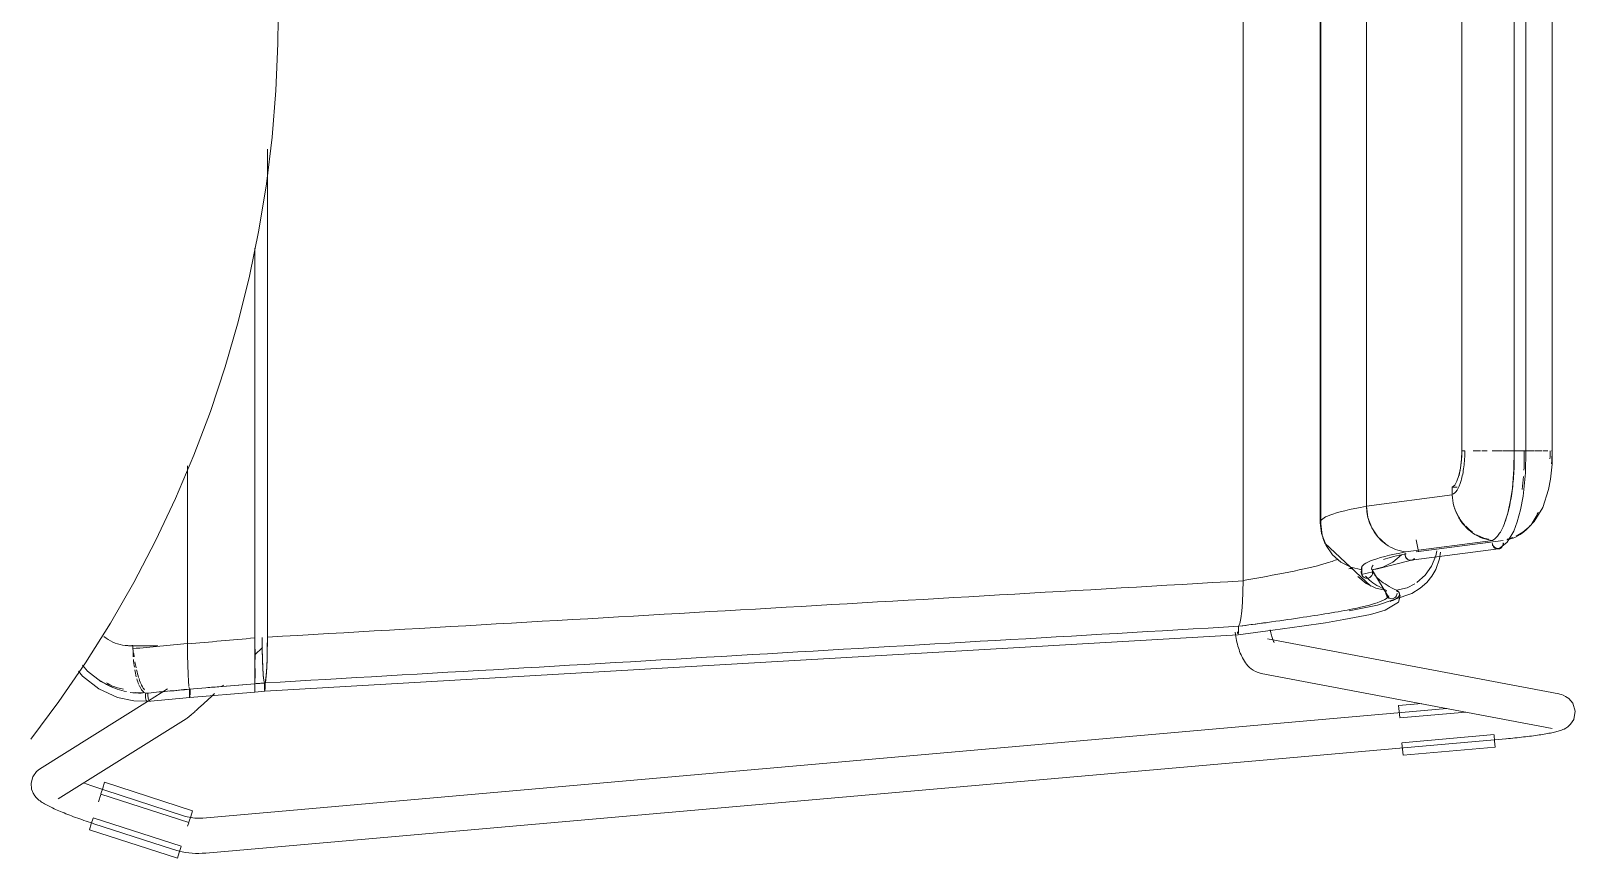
# Model space of a CAD drawing. Header units: millimetres. Extents: x 155927 to 295199, y -4084 to 97293.
# Drawn here: x 160454 to 160981, y 30921 to 31203 of the extents above; entities that cross this region are included whole.
import ezdxf

# ---------------------------------------------------------------- set-up
doc = ezdxf.new("R2010")
doc.units = ezdxf.units.MM
doc.header["$MEASUREMENT"] = 0
doc.layers.add('I-FURN', color=8, linetype='CONTINUOUS', lineweight=9)

msp = doc.modelspace()

# ---------------------------------------------------------------- linework, layer by layer
at = {"layer": 'I-FURN'}
for p, q in [((160867.56, 31015.99), (160867.56, 31399.39)), ((160867.56, 31399.39), (160867.56, 31015.99)), ((160893.91, 31379.54), (160893.91, 31074.74)), ((160894.06, 31035.3), (160894.06, 31380.08)), ((160894.06, 31380.08), (160894.06, 31035.3)), ((160909.66, 31041.33), (160909.66, 31374.04)), ((160909.66, 31374.04), (160909.66, 31041.33)), ((160942.12, 31355.11), (160942.12, 31060.26)), ((160942.18, 31060.26), (160942.18, 31355.11)), ((160960.03, 31355.11), (160960.03, 31060.26)), ((160963.99, 31060.26), (160963.99, 31355.11)), ((160973.02, 31060.26), (160973.02, 31355.11)), ((160538.43, 31199.05), (160538.52, 31207.69)), ((160537.76, 31183.07), (160538.43, 31199.05)), ((160536.46, 31167.12), (160537.76, 31183.07)), ((160534.52, 31151.24), (160536.46, 31167.12)), ((160534.82, 30996.74), (160534.82, 31163.01)), ((160534.82, 31163.01), (160534.82, 30996.74)), ((160531.94, 31135.45), (160534.52, 31151.24)), ((160528.74, 31119.77), (160531.94, 31135.45)), ((160530.51, 30996.47), (160530.51, 31129.3)), ((160530.51, 31129.3), (160530.51, 30996.47)), ((160524.91, 31104.24), (160528.74, 31119.77)), ((160520.47, 31088.87), (160524.91, 31104.24)), ((160515.41, 31073.69), (160520.47, 31088.87)), ((160509.75, 31058.73), (160515.41, 31073.69)), ((160893.91, 31074.74), (160893.91, 31035.83)), ((160503.5, 31044), (160509.75, 31058.73)), ((160942.02, 31057.22), (160941.7, 31054.37)), ((160942.12, 31060.26), (160942.02, 31057.22)), ((160948.5, 31060.26), (160946.04, 31060.26)), ((160950.86, 31060.26), (160949.02, 31060.26)), ((160956.05, 31060.26), (160952.49, 31060.26)), ((160956.24, 31060.26), (160960.05, 31060.26)), ((160960.05, 31060.26), (160956.24, 31060.26)), ((160959.95, 31054.04), (160960.03, 31060.26)), ((160963.99, 31060.26), (160960.14, 31060.26)), ((160960.14, 31060.26), (160960.36, 31060.26)), ((160960.36, 31060.26), (160960.69, 31060.26)), ((160960.69, 31060.26), (160961.11, 31060.26)), ((160961.11, 31060.26), (160961.58, 31060.26)), ((160961.58, 31060.26), (160962.08, 31060.26)), ((160962.08, 31060.26), (160962.57, 31060.26)), ((160962.57, 31060.26), (160963.03, 31060.26)), ((160963.03, 31060.26), (160963.42, 31060.26)), ((160963.42, 31060.26), (160963.72, 31060.26)), ((160963.72, 31060.26), (160963.92, 31060.26)), ((160963.74, 31060.26), (160966.77, 31060.26)), ((160966.76, 31060.26), (160963.74, 31060.26)), ((160963.84, 31052.7), (160963.99, 31060.26)), ((160963.92, 31060.26), (160963.99, 31060.26)), ((160969.5, 31060.26), (160966.93, 31060.26)), ((160971.53, 31060.26), (160969.78, 31060.26)), ((160972.42, 31050.53), (160972.94, 31055.74)), ((160973.01, 31060.26), (160972.72, 31060.26)), ((160972.85, 31060.26), (160973.02, 31060.26)), ((160972.94, 31055.74), (160973.02, 31060.26)), ((160507.54, 31055.08), (160507.54, 30994.53)), ((160507.54, 30994.53), (160507.54, 31055.08)), ((160941.19, 31051.88), (160940.52, 31049.9)), ((160941.7, 31054.37), (160941.19, 31051.88)), ((160959.41, 31047.47), (160959.95, 31054.04)), ((160963.04, 31044.81), (160963.84, 31052.7)), ((160971.77, 31047.04), (160972.42, 31050.53)), ((160938.93, 31045.19), (160909.66, 31041.33)), ((160939.73, 31048.55), (160938.87, 31047.91)), ((160938.87, 31047.91), (160940.53, 31047.91)), ((160938.87, 31047.91), (160938.93, 31045.19)), ((160940.52, 31049.9), (160939.73, 31048.55)), ((160958.82, 31043.46), (160959.41, 31047.47)), ((160969.75, 31040.89), (160971.77, 31047.04)), ((160496.66, 31029.54), (160503.5, 31044)), ((160909.66, 31041.33), (160910.13, 31037.56)), ((160957.85, 31039.03), (160958.82, 31043.46)), ((160961.09, 31036.06), (160962.17, 31040.1)), ((160962.17, 31040.1), (160963.04, 31044.81)), ((160966.88, 31036.17), (160969.75, 31040.89)), ((160894.35, 31032.08), (160893.91, 31035.83)), ((160894.54, 31031.51), (160894.06, 31035.3)), ((160894.06, 31035.3), (160894.53, 31031.5)), ((160910.13, 31037.56), (160911.45, 31034.02)), ((160956.76, 31035.59), (160957.85, 31039.03)), ((160959.9, 31032.89), (160961.09, 31036.06)), ((160965.05, 31034.19), (160966.88, 31036.17)), ((160489.25, 31015.36), (160496.66, 31029.54)), ((160896.07, 31027.62), (160894.35, 31032.08)), ((160894.53, 31031.5), (160895.9, 31027.93)), ((160895.9, 31027.94), (160894.54, 31031.51)), ((160895.48, 31028.72), (160894.77, 31030.64)), ((160911.45, 31034.02), (160913.53, 31030.9)), ((160913.53, 31030.9), (160916.27, 31028.41)), ((160923.03, 31025.78), (160952.73, 31029.63)), ((160927.36, 31025.93), (160926.57, 31029.95)), ((160956.28, 31029.65), (160926.58, 31025.8)), ((160957.6, 31029.06), (160959.9, 31032.89)), ((160960.71, 31031.19), (160962.98, 31032.52)), ((160962.98, 31032.52), (160965.05, 31034.19)), ((160911.17, 31014.12), (160895.48, 31028.72)), ((160898.07, 31024.8), (160895.9, 31027.94)), ((160895.9, 31027.93), (160898.07, 31024.8)), ((160900.95, 31022.29), (160898.07, 31024.8)), ((160898.07, 31024.8), (160900.94, 31022.29)), ((160918.67, 31022.29), (160921.54, 31024.8)), ((160922.88, 31025.31), (160922.84, 31024.82)), ((160922.84, 31024.82), (160922.92, 31024.33)), ((160922.92, 31024.33), (160923.11, 31023.87)), ((160954.72, 31026.81), (160924.94, 31022.95)), ((160931.88, 31020.89), (160933.28, 31024.41)), ((160933.64, 31026.15), (160933.27, 31024.41)), ((160933.28, 31024.41), (160933.65, 31026.15)), ((160934.61, 31023.42), (160934.91, 31025.69)), ((160950.31, 31028.88), (160952.75, 31029.19)), ((160955.22, 31027.17), (160957.6, 31029.06)), ((160900.94, 31022.29), (160904.34, 31020.54)), ((160904.34, 31020.54), (160900.95, 31022.29)), ((160904.34, 31020.54), (160908.05, 31019.64)), ((160907.85, 31018.68), (160907.89, 31019.18)), ((160907.89, 31019.17), (160907.85, 31018.68)), ((160907.89, 31019.18), (160908.05, 31019.65)), ((160908.05, 31019.64), (160907.89, 31019.17)), ((160907.95, 31018.13), (160911.84, 31018.97)), ((160908.08, 31017.83), (160908.03, 31020.71)), ((160913.4, 31020), (160911.54, 31019.68)), ((160911.55, 31019.65), (160911.72, 31019.18)), ((160911.56, 31019.64), (160915.27, 31020.54)), ((160911.72, 31019.17), (160911.56, 31019.64)), ((160917.37, 31010.01), (160911.66, 31019.4)), ((160911.72, 31019.18), (160911.75, 31018.68)), ((160911.76, 31018.68), (160911.72, 31019.17)), ((160925.02, 31022.97), (160913.4, 31020)), ((160915.27, 31020.54), (160918.67, 31022.29)), ((160923.11, 31023.87), (160923.41, 31023.49)), ((160923.41, 31023.49), (160923.8, 31023.2)), ((160923.8, 31023.2), (160924.24, 31023.01)), ((160924.24, 31023.01), (160924.71, 31022.94)), ((160924.71, 31022.94), (160925.18, 31023.01)), ((160925.18, 31023.01), (160925.62, 31023.19)), ((160925.62, 31023.19), (160926, 31023.49)), ((160929.7, 31017.81), (160931.88, 31020.89)), ((160931.98, 31017.55), (160933.32, 31019.82)), ((160933.32, 31019.82), (160934.61, 31023.42)), ((160481.28, 31001.49), (160489.25, 31015.36)), ((160867.5, 31012.22), (160867.56, 31015.99)), ((160867.56, 31015.91), (160867.5, 31012.22)), ((160909.5, 31015.07), (160906.66, 31017.46)), ((160906.67, 31017.46), (160909.5, 31015.06)), ((160907.93, 31018.19), (160907.85, 31018.68)), ((160907.85, 31018.68), (160907.93, 31018.18)), ((160908.14, 31017.74), (160907.93, 31018.19)), ((160907.93, 31018.18), (160908.13, 31017.73)), ((160908.13, 31017.73), (160908.45, 31017.35)), ((160908.45, 31017.35), (160908.14, 31017.74)), ((160908.85, 31017.06), (160908.45, 31017.35)), ((160908.45, 31017.35), (160908.85, 31017.06)), ((160909.31, 31016.87), (160908.85, 31017.06)), ((160908.85, 31017.06), (160909.31, 31016.87)), ((160909.8, 31016.81), (160909.31, 31016.87)), ((160909.31, 31016.87), (160909.8, 31016.8)), ((160912.83, 31013.43), (160909.5, 31015.07)), ((160909.5, 31015.06), (160912.82, 31013.42)), ((160910.29, 31016.87), (160909.8, 31016.81)), ((160909.8, 31016.8), (160910.29, 31016.87)), ((160910.75, 31017.06), (160910.29, 31016.87)), ((160910.29, 31016.87), (160910.76, 31017.06)), ((160911.16, 31017.35), (160910.75, 31017.06)), ((160910.76, 31017.06), (160911.16, 31017.35)), ((160911.47, 31017.74), (160911.16, 31017.35)), ((160911.16, 31017.35), (160911.47, 31017.73)), ((160911.67, 31018.19), (160911.47, 31017.74)), ((160911.47, 31017.73), (160911.67, 31018.18)), ((160911.75, 31018.68), (160911.67, 31018.19)), ((160911.67, 31018.18), (160911.76, 31018.68)), ((160919.93, 31012.69), (160923.56, 31013.59)), ((160923.56, 31013.59), (160926.14, 31014.85)), ((160926.88, 31015.33), (160929.7, 31017.81)), ((160927.96, 31013.39), (160930.2, 31015.38)), ((160930.2, 31015.38), (160931.98, 31017.55)), ((160867.11, 31005.58), (160867.35, 31008.68)), ((160867.34, 31008.64), (160867.11, 31005.58)), ((160867.35, 31008.68), (160867.5, 31012.22)), ((160867.5, 31012.16), (160867.35, 31008.68)), ((160912.82, 31013.42), (160916.44, 31012.63)), ((160916.44, 31012.63), (160912.83, 31013.43)), ((160913.42, 31007.58), (160925.13, 31011.57)), ((160915.98, 31005.91), (160920.61, 31008.68)), ((160916.26, 31011.66), (160916.29, 31012.16)), ((160916.29, 31012.16), (160916.26, 31011.66)), ((160916.35, 31011.17), (160916.26, 31011.66)), ((160916.26, 31011.66), (160916.35, 31011.17)), ((160916.29, 31012.16), (160916.44, 31012.63)), ((160916.44, 31012.63), (160916.29, 31012.16)), ((160916.56, 31010.72), (160916.35, 31011.17)), ((160916.35, 31011.17), (160916.56, 31010.72)), ((160916.88, 31010.34), (160916.56, 31010.72)), ((160916.56, 31010.72), (160916.87, 31010.34)), ((160916.87, 31010.34), (160917.28, 31010.05)), ((160917.28, 31010.05), (160916.88, 31010.34)), ((160917.74, 31009.87), (160917.28, 31010.05)), ((160917.28, 31010.05), (160917.74, 31009.87)), ((160918.22, 31009.81), (160917.74, 31009.87)), ((160917.74, 31009.87), (160918.22, 31009.81)), ((160918.71, 31009.89), (160918.22, 31009.81)), ((160918.22, 31009.81), (160918.71, 31009.88)), ((160919.16, 31010.08), (160918.71, 31009.89)), ((160918.71, 31009.88), (160919.16, 31010.08)), ((160919.56, 31010.38), (160919.16, 31010.08)), ((160919.16, 31010.08), (160919.56, 31010.38)), ((160919.86, 31010.77), (160919.56, 31010.38)), ((160919.56, 31010.38), (160919.86, 31010.77)), ((160920.06, 31011.22), (160919.86, 31010.77)), ((160919.86, 31010.77), (160920.06, 31011.22)), ((160919.92, 31012.69), (160920.09, 31012.22)), ((160920.09, 31012.21), (160919.93, 31012.69)), ((160920.13, 31011.72), (160920.06, 31011.22)), ((160920.06, 31011.22), (160920.13, 31011.72)), ((160920.61, 31008.68), (160921.14, 31010.86)), ((160921.14, 31010.86), (160920.85, 31011.78)), ((160925.13, 31011.57), (160927.96, 31013.39)), ((160866.43, 31001.34), (160866.8, 31003.09)), ((160866.79, 31003.08), (160866.43, 31001.34)), ((160866.8, 31003.09), (160867.11, 31005.58)), ((160867.1, 31005.55), (160866.8, 31003.09)), ((160901.96, 31002.7), (160910.98, 31004.5)), ((160903.75, 31005.68), (160913.42, 31007.58)), ((160910.98, 31004.5), (160915.98, 31005.91)), ((160472.76, 30987.95), (160481.28, 31001.49)), ((160864.93, 30997.68), (160864.82, 30998.38)), ((160865.06, 30996.98), (160864.93, 30997.68)), ((160865.66, 30998.49), (160865.69, 30998.11)), ((160865.69, 30998.11), (160865.66, 30998.49)), ((160865.69, 30998.11), (160865.74, 30997.82)), ((160865.74, 30997.82), (160865.69, 30998.11)), ((160865.79, 30997.64), (160865.84, 30997.57)), ((160865.84, 30997.57), (160865.79, 30997.63)), ((160865.84, 30997.57), (160877.7, 30999.13)), ((160865.94, 30997.84), (160865.99, 30998.14)), ((160865.99, 30998.13), (160865.94, 30997.83)), ((160865.99, 30998.14), (160866.02, 30998.52)), ((160866.02, 30998.52), (160865.99, 30998.13)), ((160866.02, 30998.52), (160866.04, 30998.98)), ((160866.04, 30998.97), (160866.02, 30998.52)), ((160866.43, 31001.34), (160866.03, 31000.44)), ((160866.03, 31000.44), (160866.43, 31001.34)), ((160866.05, 30999.97), (160866.03, 31000.44)), ((160866.03, 31000.44), (160866.05, 30999.97)), ((160866.04, 30998.98), (160866.05, 30999.47)), ((160866.05, 30999.47), (160866.04, 30998.97)), ((160866.05, 30999.47), (160866.05, 30999.97)), ((160866.05, 30999.97), (160866.05, 30999.47)), ((160876.95, 30998.72), (160876.85, 30999.21)), ((160877.05, 30998.25), (160876.95, 30998.72)), ((160877.15, 30997.8), (160877.05, 30998.25)), ((160877.26, 30997.38), (160877.15, 30997.8)), ((160877.7, 30999.13), (160887.63, 31000.48)), ((160887.63, 31000.48), (160895.64, 31001.66)), ((160895.64, 31001.66), (160901.96, 31002.7)), ((160487.75, 30993.82), (160497.5, 30993.82)), ((160488.99, 30992.83), (160488.99, 30993.88)), ((160507.54, 30994.53), (160507.57, 30990.77)), ((160507.57, 30990.77), (160507.54, 30994.41)), ((160530.51, 30992.68), (160530.51, 30996.47)), ((160530.51, 30996.47), (160530.51, 30992.68)), ((160530.51, 30990.68), (160533.18, 30993.25)), ((160530.52, 30989.12), (160530.51, 30992.68)), ((160530.51, 30992.68), (160530.52, 30989.12)), ((160530.63, 30992.68), (160530.63, 30989.13)), ((160530.63, 30989.12), (160530.63, 30992.68)), ((160533.04, 30996.63), (160533.06, 30992.94)), ((160533.06, 30992.94), (160533.14, 30989.39)), ((160865.84, 30997.57), (160533.93, 30978.28)), ((160534.72, 30989.39), (160534.8, 30992.95)), ((160534.8, 30992.95), (160534.82, 30996.74)), ((160865.19, 30996.3), (160865.06, 30996.98)), ((160865.33, 30995.63), (160865.19, 30996.3)), ((160865.49, 30994.98), (160865.33, 30995.63)), ((160865.65, 30994.33), (160865.49, 30994.98)), ((160865.82, 30993.7), (160865.65, 30994.33)), ((160866, 30993.09), (160865.82, 30993.7)), ((160866.2, 30992.48), (160866, 30993.09)), ((160866.4, 30991.89), (160866.2, 30992.48)), ((160975.21, 30977.36), (160875.92, 30996.17)), ((160877.36, 30996.99), (160877.26, 30997.38)), ((160877.47, 30996.62), (160877.36, 30996.99)), ((160877.58, 30996.29), (160877.47, 30996.62)), ((160877.69, 30995.98), (160877.58, 30996.29)), ((160877.79, 30995.71), (160877.69, 30995.98)), ((160877.88, 30995.48), (160877.79, 30995.71)), ((160877.97, 30995.29), (160877.88, 30995.48)), ((160878.04, 30995.13), (160877.97, 30995.29)), ((160878.09, 30995.05), (160878.04, 30995.13)), ((160878.13, 30994.97), (160878.09, 30995.05)), ((160878.15, 30994.95), (160878.13, 30994.97)), ((160463.7, 30974.76), (160472.76, 30987.95)), ((160471.75, 30987.23), (160473.49, 30985.15)), ((160507.64, 30987.23), (160507.57, 30990.67)), ((160507.57, 30990.67), (160507.64, 30987.23)), ((160507.64, 30987.23), (160507.76, 30984.14)), ((160507.76, 30984.13), (160507.64, 30987.17)), ((160530.52, 30985.99), (160530.52, 30989.12)), ((160530.52, 30989.12), (160530.52, 30985.98)), ((160533.14, 30989.39), (160533.27, 30986.27)), ((160534.6, 30986.26), (160534.72, 30989.39)), ((160866.62, 30991.31), (160866.4, 30991.89)), ((160866.86, 30990.74), (160866.62, 30991.31)), ((160867.11, 30990.18), (160866.86, 30990.74)), ((160867.38, 30989.63), (160867.11, 30990.18)), ((160867.67, 30989.09), (160867.38, 30989.63)), ((160868, 30988.55), (160867.67, 30989.09)), ((160868.36, 30988.02), (160868, 30988.55)), ((160868.76, 30987.48), (160868.36, 30988.02)), ((160869.21, 30986.95), (160868.76, 30987.48)), ((160470.42, 30985.17), (160471.82, 30983.42)), ((160471.82, 30983.42), (160477.35, 30979.08)), ((160473.49, 30985.15), (160478.06, 30981.66)), ((160507.76, 30984.14), (160507.91, 30981.66)), ((160507.91, 30981.65), (160507.76, 30984.09)), ((160530.54, 30983.48), (160530.52, 30985.98)), ((160530.52, 30985.98), (160530.54, 30983.48)), ((160530.55, 30981.74), (160530.54, 30983.48)), ((160530.54, 30983.48), (160530.55, 30981.73)), ((160530.61, 30983.5), (160530.59, 30981.75)), ((160530.59, 30981.75), (160530.61, 30983.5)), ((160530.62, 30986), (160530.61, 30983.5)), ((160530.61, 30983.5), (160530.62, 30986)), ((160533.27, 30986.27), (160533.43, 30983.78)), ((160533.43, 30983.78), (160533.62, 30982.03)), ((160533.62, 30982.03), (160533.83, 30981.12)), ((160534.03, 30981.12), (160534.24, 30982.01)), ((160534.24, 30982.01), (160534.43, 30983.76)), ((160534.43, 30983.76), (160534.6, 30986.26)), ((160869.73, 30986.43), (160869.21, 30986.95)), ((160870.33, 30985.92), (160869.73, 30986.43)), ((160871.01, 30985.44), (160870.33, 30985.92)), ((160871.8, 30985), (160871.01, 30985.44)), ((160872.7, 30984.64), (160871.8, 30985)), ((160873.69, 30984.38), (160872.7, 30984.64)), ((160873.69, 30984.38), (160972.98, 30965.57)), ((160477.35, 30979.08), (160483.66, 30976.18)), ((160478.06, 30981.66), (160481.75, 30979.75)), ((160500.73, 30979.1), (160494.29, 30975.06)), ((160507.91, 30981.66), (160508.05, 30980.19)), ((160508.05, 30980.19), (160507.91, 30981.64)), ((160508.08, 30979.92), (160508.28, 30979.03)), ((160508.28, 30979.03), (160508.09, 30979.92)), ((160508.28, 30979.03), (160508.27, 30978.56)), ((160508.27, 30978.56), (160508.28, 30979.03)), ((160508.27, 30978.56), (160508.27, 30978.06)), ((160508.27, 30978.07), (160508.27, 30978.56)), ((160508.27, 30977.57), (160508.27, 30978.07)), ((160508.27, 30978.06), (160508.27, 30977.57)), ((160508.27, 30977.57), (160508.28, 30977.12)), ((160508.28, 30977.12), (160508.27, 30977.57)), ((160508.28, 30977.12), (160508.3, 30976.73)), ((160508.3, 30976.74), (160508.28, 30977.12)), ((160508.32, 30976.44), (160508.3, 30976.74)), ((160508.3, 30976.73), (160508.32, 30976.44)), ((160530.57, 30978.01), (160508.37, 30976.18)), ((160508.44, 30976.73), (160508.42, 30976.43)), ((160508.42, 30976.43), (160508.44, 30976.72)), ((160508.47, 30978.55), (160508.46, 30979.02)), ((160508.46, 30979.02), (160508.47, 30978.55)), ((160508.46, 30977.11), (160508.47, 30977.56)), ((160508.47, 30977.56), (160508.46, 30977.11)), ((160508.47, 30978.05), (160508.47, 30978.55)), ((160508.47, 30978.55), (160508.47, 30978.05)), ((160508.47, 30977.56), (160508.47, 30978.05)), ((160508.47, 30978.05), (160508.47, 30977.56)), ((160515.41, 30976.21), (160515.88, 30976.65)), ((160515.88, 30976.65), (160516.36, 30977.1)), ((160516.36, 30977.1), (160516.84, 30977.55)), ((160519.33, 30979.91), (160519.83, 30980.39)), ((160530.56, 30980.85), (160530.55, 30981.74)), ((160530.55, 30981.73), (160530.56, 30980.85)), ((160530.56, 30980.38), (160530.56, 30980.85)), ((160530.56, 30980.85), (160530.56, 30980.37)), ((160530.56, 30979.88), (160530.56, 30980.38)), ((160530.56, 30980.37), (160530.56, 30979.88)), ((160530.56, 30979.39), (160530.56, 30979.88)), ((160530.56, 30979.88), (160530.56, 30979.39)), ((160530.56, 30978.94), (160530.56, 30979.39)), ((160530.56, 30979.39), (160530.56, 30978.94)), ((160530.57, 30978.56), (160530.56, 30978.94)), ((160530.56, 30978.94), (160530.57, 30978.55)), ((160530.57, 30978.26), (160530.57, 30978.56)), ((160530.57, 30978.55), (160530.57, 30978.26)), ((160530.57, 30978.01), (160533.93, 30978.28)), ((160530.58, 30978.27), (160530.57, 30978.08)), ((160530.57, 30978.08), (160530.57, 30978.26)), ((160530.57, 30978.26), (160530.57, 30978.07)), ((160530.57, 30978.07), (160530.58, 30978.26)), ((160530.57, 30978.08), (160530.57, 30978.01)), ((160530.57, 30978.01), (160530.57, 30978.08)), ((160530.57, 30978.07), (160530.57, 30978.01)), ((160530.57, 30978.01), (160530.57, 30978.07)), ((160530.58, 30980.85), (160530.58, 30980.38)), ((160530.58, 30980.38), (160530.58, 30980.85)), ((160530.58, 30980.38), (160530.58, 30979.89)), ((160530.58, 30979.88), (160530.58, 30980.38)), ((160530.58, 30979.89), (160530.58, 30979.4)), ((160530.58, 30979.39), (160530.58, 30979.88)), ((160530.58, 30979.4), (160530.58, 30978.95)), ((160530.58, 30978.94), (160530.58, 30979.39)), ((160530.58, 30978.95), (160530.58, 30978.56)), ((160530.58, 30978.56), (160530.58, 30978.94)), ((160530.58, 30978.56), (160530.58, 30978.27)), ((160530.58, 30978.26), (160530.58, 30978.56)), ((160533.83, 30981.12), (160533.82, 30980.66)), ((160533.82, 30980.66), (160533.82, 30980.16)), ((160533.82, 30980.16), (160533.82, 30979.67)), ((160533.82, 30979.67), (160533.84, 30979.22)), ((160533.84, 30979.22), (160533.85, 30978.83)), ((160533.85, 30978.83), (160533.88, 30978.54)), ((160533.88, 30978.54), (160533.9, 30978.35)), ((160533.9, 30978.35), (160533.93, 30978.28)), ((160533.93, 30978.28), (160533.96, 30978.35)), ((160533.96, 30978.35), (160533.98, 30978.54)), ((160533.98, 30978.54), (160534.01, 30978.83)), ((160534.01, 30978.83), (160534.03, 30979.21)), ((160534.04, 30980.65), (160534.03, 30981.12)), ((160534.03, 30979.21), (160534.04, 30979.66)), ((160534.04, 30980.15), (160534.04, 30980.65)), ((160534.04, 30979.66), (160534.04, 30980.15)), ((160975.63, 30977.27), (160975.21, 30977.36)), ((160976.14, 30977.13), (160975.63, 30977.27)), ((160976.76, 30976.92), (160976.14, 30977.13)), ((160977.57, 30976.54), (160976.76, 30976.92)), ((160454.13, 30961.94), (160463.7, 30974.76)), ((160493.91, 30974.83), (160457.15, 30951.79)), ((160483.66, 30976.18), (160489.31, 30974.97)), ((160489.31, 30974.97), (160494.77, 30974.88)), ((160508.37, 30976.18), (160493.88, 30974.76)), ((160508.32, 30976.44), (160508.34, 30976.25)), ((160508.37, 30976.18), (160508.34, 30976.25)), ((160508.34, 30976.25), (160508.37, 30976.18)), ((160508.4, 30976.25), (160508.37, 30976.18)), ((160508.37, 30976.18), (160508.4, 30976.24)), ((160508.4, 30976.24), (160508.42, 30976.43)), ((160508.42, 30976.43), (160508.4, 30976.25)), ((160509.92, 30971.19), (160510.23, 30971.46)), ((160510.23, 30971.46), (160510.55, 30971.75)), ((160510.55, 30971.75), (160510.89, 30972.05)), ((160510.89, 30972.05), (160511.24, 30972.37)), ((160511.24, 30972.37), (160511.61, 30972.7)), ((160511.61, 30972.7), (160511.98, 30973.04)), ((160511.98, 30973.04), (160512.37, 30973.4)), ((160512.37, 30973.4), (160512.78, 30973.77)), ((160937.11, 30972.37), (160512.76, 30935.09)), ((160512.78, 30973.77), (160513.19, 30974.15)), ((160513.19, 30974.15), (160513.61, 30974.54)), ((160513.61, 30974.54), (160514.05, 30974.94)), ((160514.05, 30974.94), (160514.49, 30975.35)), ((160514.49, 30975.35), (160514.95, 30975.78)), ((160514.95, 30975.78), (160515.41, 30976.21)), ((160928.52, 30974.12), (160920.62, 30973.42)), ((160920.8, 30971.38), (160920.62, 30973.42)), ((160920.99, 30969.31), (160920.8, 30971.38)), ((160978.65, 30975.8), (160977.57, 30976.54)), ((160979.97, 30974.22), (160978.65, 30975.8)), ((160979.97, 30974.22), (160980.8, 30971.47)), ((160980.8, 30971.47), (160980.32, 30968.71)), ((160463.52, 30941.63), (160507.1, 30968.93)), ((160507.1, 30968.93), (160507.43, 30969.15)), ((160507.43, 30969.15), (160507.68, 30969.33)), ((160507.68, 30969.33), (160507.91, 30969.5)), ((160507.91, 30969.5), (160508.14, 30969.68)), ((160508.14, 30969.68), (160508.36, 30969.86)), ((160508.36, 30969.86), (160508.59, 30970.05)), ((160508.59, 30970.05), (160508.83, 30970.25)), ((160508.83, 30970.25), (160509.08, 30970.46)), ((160509.08, 30970.46), (160509.35, 30970.69)), ((160509.35, 30970.69), (160509.63, 30970.93)), ((160509.63, 30970.93), (160509.92, 30971.19)), ((160921, 30969.19), (160943.48, 30971.17)), ((160978.37, 30966.2), (160977.67, 30965.72)), ((160979.28, 30967.05), (160978.37, 30966.2)), ((160980.32, 30968.71), (160979.28, 30967.05)), ((160513.81, 30923.14), (160957.13, 30962.09)), ((160953.15, 30963.5), (160921.74, 30960.74)), ((160953.16, 30963.38), (160953.34, 30961.31)), ((160953.34, 30961.31), (160953.52, 30959.27)), ((160957.29, 30962.1), (160957.13, 30962.09)), ((160958.04, 30962.17), (160957.29, 30962.1)), ((160958.79, 30962.24), (160958.04, 30962.17)), ((160959.54, 30962.31), (160958.79, 30962.24)), ((160960.28, 30962.38), (160959.54, 30962.31)), ((160961.02, 30962.46), (160960.28, 30962.38)), ((160961.75, 30962.54), (160961.02, 30962.46)), ((160962.48, 30962.62), (160961.75, 30962.54)), ((160963.2, 30962.7), (160962.48, 30962.62)), ((160963.91, 30962.78), (160963.2, 30962.7)), ((160964.6, 30962.87), (160963.91, 30962.78)), ((160965.29, 30962.95), (160964.6, 30962.87)), ((160965.97, 30963.04), (160965.29, 30962.95)), ((160966.63, 30963.13), (160965.97, 30963.04)), ((160967.28, 30963.22), (160966.63, 30963.13)), ((160967.92, 30963.31), (160967.28, 30963.22)), ((160968.53, 30963.4), (160967.92, 30963.31)), ((160969.14, 30963.49), (160968.53, 30963.4)), ((160969.72, 30963.58), (160969.14, 30963.49)), ((160970.29, 30963.67), (160969.72, 30963.58)), ((160970.84, 30963.76), (160970.29, 30963.67)), ((160971.38, 30963.86), (160970.84, 30963.76)), ((160971.89, 30963.95), (160971.38, 30963.86)), ((160972.39, 30964.05), (160971.89, 30963.95)), ((160972.86, 30964.14), (160972.39, 30964.05)), ((160973.32, 30964.24), (160972.86, 30964.14)), ((160973.77, 30964.34), (160973.32, 30964.24)), ((160974.19, 30964.44), (160973.77, 30964.34)), ((160974.61, 30964.54), (160974.19, 30964.44)), ((160975.01, 30964.65), (160974.61, 30964.54)), ((160975.4, 30964.76), (160975.01, 30964.65)), ((160975.8, 30964.89), (160975.4, 30964.76)), ((160976.2, 30965.03), (160975.8, 30964.89)), ((160976.63, 30965.2), (160976.2, 30965.03)), ((160977.11, 30965.42), (160976.63, 30965.2)), ((160977.67, 30965.72), (160977.11, 30965.42)), ((160921.93, 30958.56), (160921.75, 30960.62)), ((160922.11, 30956.51), (160921.93, 30958.56)), ((160953.52, 30959.27), (160922.11, 30956.51)), ((160456.03, 30950.9), (160454.8, 30949.17)), ((160456.03, 30950.9), (160457.15, 30951.79)), ((160454.8, 30949.17), (160454.21, 30946.94)), ((160454.21, 30946.94), (160454.39, 30944.97)), ((160454.39, 30944.97), (160454.91, 30943.59)), ((160472.4, 30946.99), (160473.03, 30946.76)), ((160473.03, 30946.76), (160473.66, 30946.52)), ((160473.66, 30946.52), (160474.31, 30946.29)), ((160474.31, 30946.29), (160474.97, 30946.05)), ((160474.97, 30946.05), (160475.63, 30945.81)), ((160475.63, 30945.81), (160476.31, 30945.58)), ((160476.31, 30945.58), (160476.99, 30945.35)), ((160476.99, 30945.35), (160477.67, 30945.11)), ((160477.67, 30945.11), (160478.36, 30944.88)), ((160478.07, 30943.34), (160478.7, 30945.31)), ((160478.7, 30945.31), (160479.33, 30947.27)), ((160509.34, 30937.58), (160479.33, 30947.27)), ((160454.91, 30943.59), (160455.48, 30942.67)), ((160455.48, 30942.67), (160456, 30942.05)), ((160456, 30942.05), (160456.46, 30941.58)), ((160456.46, 30941.58), (160456.89, 30941.21)), ((160456.89, 30941.21), (160457.29, 30940.9)), ((160457.29, 30940.9), (160457.68, 30940.62)), ((160457.68, 30940.62), (160458.07, 30940.37)), ((160458.07, 30940.37), (160458.46, 30940.12)), ((160458.46, 30940.12), (160458.86, 30939.89)), ((160458.86, 30939.89), (160459.27, 30939.66)), ((160478, 30943.13), (160477.2, 30940.65)), ((160478.03, 30943.22), (160508.03, 30933.54)), ((160478.36, 30944.88), (160479.05, 30944.66)), ((160479.05, 30944.66), (160479.38, 30944.55)), ((160506.2, 30935.83), (160479.38, 30944.55)), ((160459.27, 30939.66), (160459.69, 30939.43)), ((160459.69, 30939.43), (160460.13, 30939.2)), ((160460.13, 30939.2), (160460.59, 30938.97)), ((160460.59, 30938.97), (160461.06, 30938.74)), ((160461.06, 30938.74), (160461.56, 30938.51)), ((160461.56, 30938.51), (160462.07, 30938.27)), ((160462.07, 30938.27), (160462.59, 30938.03)), ((160462.59, 30938.03), (160463.14, 30937.79)), ((160463.14, 30937.79), (160463.7, 30937.55)), ((160463.7, 30937.55), (160464.28, 30937.31)), ((160464.28, 30937.31), (160464.87, 30937.06)), ((160464.87, 30937.06), (160465.48, 30936.81)), ((160465.48, 30936.81), (160466.11, 30936.56)), ((160466.11, 30936.56), (160466.75, 30936.31)), ((160466.75, 30936.31), (160467.4, 30936.05)), ((160467.4, 30936.05), (160468.07, 30935.8)), ((160468.07, 30935.8), (160468.75, 30935.54)), ((160468.75, 30935.54), (160469.44, 30935.29)), ((160469.44, 30935.29), (160470.13, 30935.04)), ((160470.13, 30935.04), (160470.84, 30934.78)), ((160470.84, 30934.78), (160471.56, 30934.53)), ((160471.56, 30934.53), (160472.28, 30934.27)), ((160474.75, 30933.06), (160475.38, 30935.04)), ((160505.43, 30925.47), (160475.42, 30935.15)), ((160506.22, 30935.83), (160506.2, 30935.83)), ((160506.85, 30935.64), (160506.22, 30935.83)), ((160507.5, 30935.47), (160506.85, 30935.64)), ((160508.14, 30935.33), (160507.5, 30935.47)), ((160508.71, 30935.63), (160508.07, 30933.65)), ((160508.8, 30935.22), (160508.14, 30935.33)), ((160509.34, 30937.58), (160508.71, 30935.63)), ((160509.45, 30935.13), (160508.8, 30935.22)), ((160510.11, 30935.07), (160509.45, 30935.13)), ((160510.77, 30935.03), (160510.11, 30935.07)), ((160511.43, 30935.03), (160510.77, 30935.03)), ((160512.1, 30935.05), (160511.43, 30935.03)), ((160512.76, 30935.09), (160512.1, 30935.05)), ((160472.28, 30934.27), (160473.01, 30934.02)), ((160473.01, 30934.02), (160473.74, 30933.78)), ((160473.74, 30933.78), (160474.48, 30933.53)), ((160474.12, 30931.11), (160474.75, 30933.06)), ((160504.12, 30921.42), (160474.12, 30931.11)), ((160474.48, 30933.53), (160475.22, 30933.28)), ((160475.22, 30933.28), (160475.67, 30933.14)), ((160475.67, 30933.14), (160502.49, 30924.42)), ((160508, 30933.44), (160507.63, 30932.27)), ((160502.49, 30924.42), (160503.58, 30924.09)), ((160503.58, 30924.09), (160504.69, 30923.8)), ((160505.39, 30925.35), (160504.75, 30923.38)), ((160504.75, 30923.38), (160504.12, 30921.42)), ((160504.69, 30923.8), (160505.8, 30923.56)), ((160505.8, 30923.56), (160506.93, 30923.36)), ((160506.93, 30923.36), (160508.06, 30923.21)), ((160508.06, 30923.21), (160509.2, 30923.1)), ((160509.2, 30923.1), (160510.34, 30923.04)), ((160510.34, 30923.04), (160511.48, 30923.03)), ((160511.48, 30923.03), (160512.62, 30923.06)), ((160512.62, 30923.06), (160513.76, 30923.13)), ((160513.76, 30923.13), (160513.81, 30923.14))]:
    msp.add_line(p, q, dxfattribs=at)
for centre, major_axis, ratio, start_param, end_param in [((160957.27, 31060.26), (-15.75, 0), 0.000004, 0.290246, 0.472486), ((160968.75, 31060.26), (0, 12.4), 0.287441, 4.492176, 4.712389), ((160924.73, 31041.46), (0, 15.78), 0.955139, 1.579038, 2.545717), ((160924.73, 31041.46), (0, 15.78), 0.955139, 2.545839, 2.787386), ((160924.73, 31041.46), (0, 15.78), 0.955139, 2.787556, 3.029056), ((160924.71, 31024.9), (0, 1.96), 0.955139, 1.359855, 3.903556)]:
    msp.add_ellipse(centre, major_axis=major_axis, ratio=ratio, start_param=start_param, end_param=end_param, dxfattribs=at)
for points in [[(160943.25, 31060.26), (160943.22, 31058.37), (160942.96, 31054.63), (160942, 31049.83), (160940.6, 31046.51), (160939.5, 31045.57), (160938.95, 31045.44)], [(160941.24, 31051.88), (160941.78, 31053.94), (160942.07, 31056.65), (160942.16, 31059.43)], [(160963.45, 31060.26), (160963.49, 31058.04), (160963.46, 31055.84), (160963.35, 31053.66)], [(160972.93, 31060.26), (160972.94, 31058.68), (160972.86, 31057.18), (160972.73, 31055.75)], [(160963.21, 31051.45), (160963.1, 31049.98), (160962.96, 31048.52), (160962.78, 31047.11)], [(160938.93, 31045.19), (160938.97, 31043.9), (160939.33, 31041.4), (160940.75, 31037.8), (160942.94, 31034.65), (160945.78, 31032.12), (160949.12, 31030.36), (160951.49, 31029.78), (160952.73, 31029.63)], [(160943.05, 31034.98), (160942.21, 31035.92), (160940.79, 31038.03), (160939.73, 31040.41), (160939.49, 31041.66)], [(160893.91, 31035.83), (160893.91, 31035.65), (160893.96, 31035.47), (160894.06, 31035.3)], [(160945.86, 31032.46), (160945, 31033.06), (160944.23, 31033.76), (160943.52, 31034.53)], [(160956.69, 31035.42), (160956.12, 31033.96), (160954.86, 31031.49), (160953.45, 31030.18), (160952.73, 31029.83)], [(160951.22, 31030.09), (160949.83, 31030.4), (160948.46, 31030.9), (160947.21, 31031.6)], [(160959.61, 31030.71), (160958.96, 31030.46), (160958.28, 31030.3), (160957.6, 31030.15)], [(160923.03, 31025.78), (160917.53, 31024.76), (160909.47, 31022.71), (160907.5, 31020.67), (160908.05, 31019.65)], [(160923.24, 31025.16), (160920.12, 31024.5), (160917.2, 31023.84), (160915.48, 31023.18)], [(160904.99, 31020.2), (160904.53, 31020.15), (160904.06, 31020.09), (160903.59, 31020.04)], [(160911.98, 31021.28), (160911.41, 31020.73), (160911.26, 31020.19), (160911.55, 31019.65)], [(160867.56, 31015.91), (160812.2, 31012.71), (160756.78, 31009.52), (160701.32, 31006.32)], [(160701.32, 31006.32), (160645.85, 31003.13), (160590.35, 30999.93), (160534.82, 30996.74)], [(160534.03, 30981.12), (160589.43, 30984.34), (160700.2, 30990.78), (160810.79, 30997.22), (160866.03, 31000.44)], [(160875.39, 31001.64), (160872.3, 31001.24), (160869.17, 31000.85), (160866.04, 31000.45)], [(160488.99, 30993.88), (160488.48, 30993.83), (160487.97, 30993.81), (160487.47, 30993.82)], [(160507.54, 30994.53), (160504.41, 30994.22), (160498.16, 30993.63), (160492.02, 30993.09), (160488.99, 30992.83)], [(160489.09, 30990.05), (160489.03, 30990.96), (160489, 30991.88), (160488.99, 30992.83)], [(160519.02, 30995.44), (160515.19, 30995.1), (160511.36, 30994.75), (160507.54, 30994.41)], [(160530.51, 30996.47), (160526.68, 30996.13), (160522.84, 30995.78), (160519.02, 30995.44)], [(160489.46, 30986.48), (160489.33, 30987.33), (160489.22, 30988.2), (160489.16, 30989.11)], [(160489.22, 30991.42), (160489.28, 30990.94), (160489.34, 30990.47), (160489.41, 30990.01)], [(160489.67, 30988.31), (160489.79, 30987.62), (160489.92, 30986.97), (160490.05, 30986.3)], [(160490.09, 30983.25), (160489.9, 30983.99), (160489.74, 30984.79), (160489.59, 30985.63)], [(160490.2, 30985.64), (160490.42, 30984.72), (160490.65, 30983.78), (160490.9, 30982.93)], [(160490.96, 30980.59), (160490.71, 30981.18), (160490.47, 30981.84), (160490.27, 30982.58)], [(160479.98, 30981.12), (160480.54, 30980.8), (160481.11, 30980.48), (160481.68, 30980.22)], [(160481.78, 30980.18), (160483.05, 30979.57), (160484.4, 30979.22), (160485.77, 30978.99)], [(160491.79, 30977.63), (160490.53, 30977.64), (160489.27, 30977.74), (160488.03, 30977.92)], [(160489.81, 30977.82), (160490.7, 30977.71), (160491.6, 30977.7), (160492.5, 30977.7)], [(160492.01, 30980.18), (160492.32, 30979.54), (160492.64, 30979.15), (160492.96, 30978.82)], [(160508.28, 30979.03), (160505.75, 30978.79), (160500.72, 30978.31), (160495.77, 30977.83), (160493.32, 30977.59)], [(160508.28, 30979), (160505.97, 30978.77), (160503.65, 30978.54), (160501.38, 30978.31)], [(160508.28, 30979.03), (160511.99, 30979.34), (160519.41, 30979.94), (160526.85, 30980.54), (160530.56, 30980.85)], [(160534.03, 30981.12), (160533.45, 30981.07), (160532.3, 30980.98), (160531.14, 30980.89), (160530.56, 30980.85)], [(160533.83, 30981.12), (160533.29, 30981.08), (160532.2, 30980.99), (160531.12, 30980.9), (160530.58, 30980.85)]]:
    msp.add_open_spline(points, degree=3, dxfattribs=at)
for points, knots in [([(160960.05, 31060.26), (160960.1, 31057.91), (160960.03, 31053.26), (160959.39, 31046.42), (160958.3, 31040.31), (160957.29, 31037.09), (160956.76, 31035.6)], [0.0000052, 0.0000052, 0.0000052, 0.0000052, 0.1666667, 0.3333333, 0.5, 0.6602535, 0.6602535, 0.6602535, 0.6602535]), ([(160909.66, 31041.33), (160903.93, 31040.33), (160896.29, 31038.49), (160893.91, 31036.66), (160893.91, 31035.83)], [0, 0, 0, 0, 0.5, 0.9107153, 0.9107153, 0.9107153, 0.9107153]), ([(160957.48, 31029.86), (160958.22, 31030.02), (160960.1, 31030.58), (160962.93, 31032.13), (160964.76, 31033.8), (160965.53, 31034.76)], [0.0634811, 0.0634811, 0.0634811, 0.0634811, 0.1666667, 0.3333333, 0.5, 0.5, 0.5, 0.5]), ([(160966.16, 31035.56), (160966.68, 31036.28), (160967.4, 31037.54), (160968.03, 31038.87), (160968.23, 31039.38)], [0.5455526, 0.5455526, 0.5455526, 0.5455526, 0.6666667, 0.739481, 0.739481, 0.739481, 0.739481]), ([(160952.56, 31028.77), (160952.56, 31028.63), (160952.59, 31028.41), (160952.67, 31028.12), (160952.78, 31027.85), (160952.98, 31027.53), (160953.28, 31027.21), (160953.65, 31026.98), (160954.01, 31026.84), (160954.32, 31026.8), (160954.6, 31026.79), (160954.86, 31026.83), (160955.11, 31026.9), (160955.35, 31027.01), (160955.65, 31027.21), (160955.96, 31027.53), (160956.18, 31027.93), (160956.28, 31028.28), (160956.31, 31028.54), (160956.33, 31028.7), (160956.33, 31028.78)], [0.1111111, 0.1111111, 0.1111111, 0.1111111, 0.1666667, 0.1944444, 0.2222222, 0.2777778, 0.3333333, 0.3888889, 0.4444444, 0.4791667, 0.5138889, 0.5486111, 0.5833333, 0.6180556, 0.6527778, 0.7222222, 0.7916667, 0.8263889, 0.8611111, 0.8888889, 0.8888889, 0.8888889, 0.8888889]), ([(160956.3, 31028.87), (160956.3, 31028.7), (160956.26, 31028.41), (160956.12, 31028.03), (160955.86, 31027.61), (160955.34, 31027.16), (160954.48, 31026.91), (160953.68, 31027.14), (160953.15, 31027.53), (160952.84, 31027.91), (160952.69, 31028.22), (160952.65, 31028.38)], [-0.875, -0.875, -0.875, -0.875, -0.8125, -0.765625, -0.71875, -0.625, -0.5, -0.375, -0.3125, -0.25, -0.1875, -0.1875, -0.1875, -0.1875]), ([(160899.83, 31023.29), (160898.68, 31022.8), (160894.44, 31021.34), (160883.73, 31018.91), (160872.95, 31016.96), (160867.56, 31015.99)], [0.375, 0.375, 0.375, 0.375, 0.5, 0.75, 1, 1, 1, 1]), ([(160911.84, 31018.97), (160912.31, 31018.03), (160914.1, 31015.94), (160917.53, 31013.85), (160919.92, 31012.69)], [0.0974617, 0.0974617, 0.0974617, 0.0974617, 0.5, 1, 1, 1, 1]), ([(160909.31, 31017.51), (160909.7, 31017.06), (160911.38, 31015.43), (160914.03, 31013.8), (160916.44, 31012.63)], [0.3036932, 0.3036932, 0.3036932, 0.3036932, 0.5, 1, 1, 1, 1]), ([(160917.32, 31010.8), (160917.13, 31010.4), (160915.53, 31008.98), (160907.23, 31006.54), (160888.79, 31003.49), (160873.58, 31001.45), (160866.03, 31000.44)], [0.1500589, 0.1500589, 0.1500589, 0.1500589, 0.25, 0.5, 0.75, 1, 1, 1, 1]), ([(160919.93, 31012.69), (160921.48, 31011.66), (160921.25, 31010.4), (160918.35, 31009.15), (160917.72, 31008.91)], [0, 0, 0, 0, 0.25, 0.3070827, 0.3070827, 0.3070827, 0.3070827]), ([(160488.99, 30993.88), (160486.6, 30993.66), (160483, 30994.29), (160480, 30996.22), (160479.1, 30996.99)], [0, 0, 0, 0, 0.3333333, 0.5, 0.5, 0.5, 0.5]), ([(160533.83, 30981.12), (160533.69, 30981.41), (160533.48, 30982.81), (160533.26, 30986.16), (160533.13, 30989.31), (160533.06, 30992.87), (160533.04, 30995.38), (160533.04, 30996.63)], [-1, -1, -1, -1, -0.6666667, -0.5, -0.3333333, -0.1666667, -0.003964, -0.003964, -0.003964, -0.003964]), ([(160534.82, 30996.74), (160534.82, 30995.46), (160534.81, 30992.91), (160534.73, 30989.31), (160534.6, 30986.14), (160534.38, 30982.78), (160534.17, 30981.39), (160534.03, 30981.12)], [-1, -1, -1, -1, -0.833333, -0.666667, -0.5, -0.333333, 0, 0, 0, 0]), ([(160486.75, 30978.17), (160484.63, 30978.61), (160481.55, 30979.62), (160478.79, 30981.26), (160477.92, 30981.84)], [0.1763318, 0.1763318, 0.1763318, 0.1763318, 0.3333333, 0.408557, 0.408557, 0.408557, 0.408557]), ([(160491.05, 30982.6), (160491.32, 30981.79), (160491.63, 30980.89), (160491.96, 30980.3), (160492, 30980.24)], [-0.47467, -0.47467, -0.47467, -0.47467, -0.3333333, -0.3172612, -0.3172612, -0.3172612, -0.3172612]), ([(160493.32, 30977.59), (160492.93, 30977.74), (160492.18, 30978.31), (160491.46, 30979.47), (160491.13, 30980.2), (160491.11, 30980.23)], [0, 0, 0, 0, 0.1666667, 0.3333333, 0.3404633, 0.3404633, 0.3404633, 0.3404633]), ([(160493.73, 30974.81), (160493.71, 30974.82), (160493.66, 30974.87), (160493.58, 30974.98), (160493.49, 30975.17), (160493.38, 30975.49), (160493.31, 30975.88), (160493.27, 30976.24), (160493.26, 30976.61), (160493.26, 30977.06), (160493.3, 30977.42), (160493.32, 30977.59)], [0.5555556, 0.5555556, 0.5555556, 0.5555556, 0.5833333, 0.6180556, 0.6527778, 0.7222222, 0.7916667, 0.8263889, 0.8611111, 0.9305556, 1, 1, 1, 1]), ([(160494.06, 30977.7), (160494.05, 30977.47), (160494.05, 30976.99), (160494.14, 30976.23), (160494.29, 30975.57), (160494.47, 30975.14), (160494.58, 30974.98), (160494.63, 30974.94)], [-1, -1, -1, -1, -0.90625, -0.8125, -0.71875, -0.625, -0.5625, -0.5625, -0.5625, -0.5625]), ([(160514.57, 30979.53), (160516.22, 30979.66), (160521.55, 30980.1), (160526.89, 30980.55), (160530.58, 30980.85)], [0.2766114, 0.2766114, 0.2766114, 0.2766114, 0.5, 1, 1, 1, 1]), ([(160533.93, 30978.28), (160533.91, 30978.28), (160533.88, 30978.42), (160533.85, 30978.82), (160533.83, 30979.2), (160533.82, 30979.66), (160533.82, 30980.16), (160533.82, 30980.66), (160533.83, 30980.98), (160533.83, 30981.12)], [-0.5, -0.5, -0.5, -0.5, -0.375, -0.3125, -0.25, -0.1875, -0.125, -0.0625, 0, 0, 0, 0]), ([(160534.03, 30981.12), (160534.04, 30980.89), (160534.04, 30980.4), (160534.04, 30979.77), (160534.03, 30979.31), (160534.01, 30978.89), (160533.98, 30978.44), (160533.95, 30978.28), (160533.93, 30978.28)], [-1, -1, -1, -1, -0.90625, -0.8125, -0.765625, -0.71875, -0.625, -0.501507, -0.501507, -0.501507, -0.501507])]:
    msp.add_open_spline(points, degree=3, knots=knots, dxfattribs=at)

doc.saveas('drawing.dxf')
